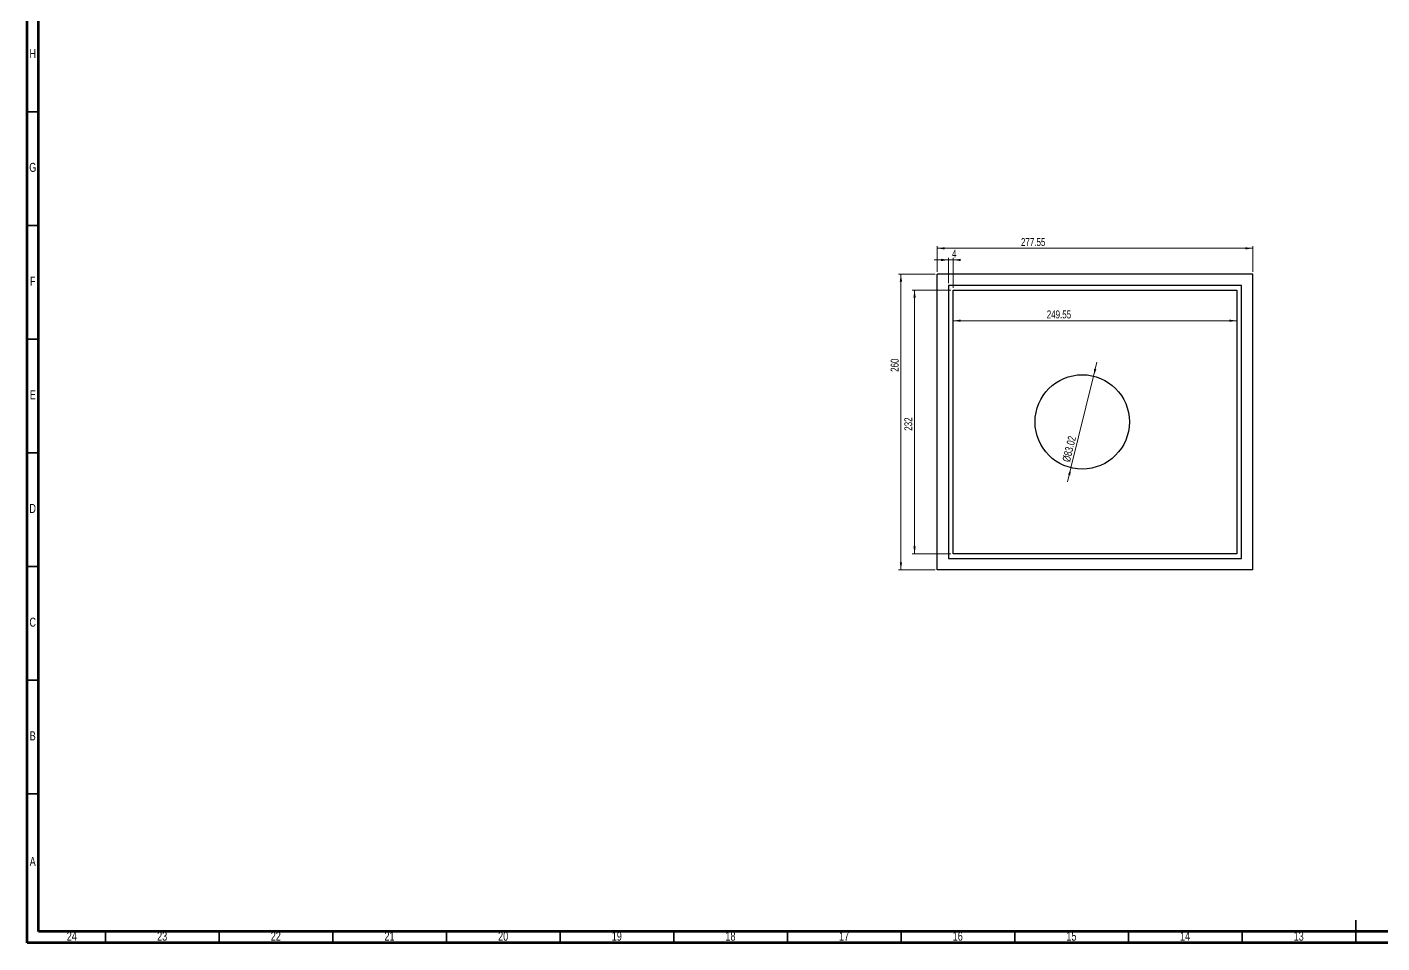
# Model space of a CAD drawing. Header units: millimetres. Extents: x 15 to 1184, y 5 to 836.
# Drawn here: x 15 to 611, y 5 to 408 of the extents above; entities that cross this region are included whole.
import ezdxf

# ---------------------------------------------------------------- set-up
doc = ezdxf.new("R2010")
doc.units = ezdxf.units.MM
doc.styles.add('SLDTEXTSTYLE0', font='TXT', dxfattribs={"width": 0.75})
doc.dimstyles.new('SLDDIMSTYLE0', dxfattribs={"dimtxt": 3.5, "dimasz": 3.302, "dimexe": 0, "dimexo": 0.0625, "dimgap": 0.875, "dimtad": 1, "dimlfac": 2, "dimrnd": 1e-09, "dimzin": 12, "dimdsep": 46, "dimtxsty": 'SLDTEXTSTYLE0', "dimsah": 1, "dimcen": 0, "dimadec": 0, "dimazin": 3, "dimtfac": 1, "dimtmove": 0, "dimatfit": 3, "dimfxl": 0, "dimfrac": 2, "dimtolj": 1, "dimtzin": 12, "dimarcsym": 0})
doc.dimstyles.new('SLDDIMSTYLE1', dxfattribs={"dimtxt": 3.5, "dimasz": 3.302, "dimexe": 0, "dimexo": 0.0625, "dimgap": 0.875, "dimtad": 1, "dimlfac": 2, "dimrnd": 1e-09, "dimzin": 12, "dimdsep": 46, "dimtxsty": 'SLDTEXTSTYLE0', "dimsah": 1, "dimcen": 0.09, "dimadec": 0, "dimazin": 3, "dimtfac": 1, "dimtofl": 0, "dimtmove": 0, "dimatfit": 3, "dimfxl": 0, "dimfrac": 2, "dimtolj": 1, "dimtzin": 12, "dimarcsym": 0})
doc.dimstyles.new('SLDDIMSTYLE2', dxfattribs={"dimtxt": 3.5, "dimasz": 3.302, "dimexe": 0, "dimexo": 0.0625, "dimgap": 0.875, "dimtad": 1, "dimlfac": 2, "dimrnd": 1e-09, "dimzin": 12, "dimdsep": 46, "dimtxsty": 'SLDTEXTSTYLE0', "dimsah": 1, "dimcen": 0.09, "dimadec": 0, "dimazin": 3, "dimtfac": 1, "dimtmove": 0, "dimatfit": 0, "dimfxl": 0, "dimfrac": 2, "dimtolj": 1, "dimtzin": 12, "dimarcsym": 0})

# ---------------------------------------------------------------- blocks, each defined once
blk = doc.blocks.new('_D_40')
at = {"color": 7, "linetype": 'Continuous', "lineweight": 18}
for p, q in [((420.41, 305.31), (414.06, 305.31)), ((420.41, 295.09), (420.41, 306.31)), ((420.41, 305.31), (422.41, 305.31)), ((422.41, 293.09), (422.41, 306.31)), ((422.41, 305.31), (424.49, 305.31))]:
    blk.add_line(p, q, dxfattribs=at)
for points in [[(420.41, 305.31), (417.11, 305.82), (417.11, 304.8)], [(422.41, 305.31), (425.71, 304.8), (425.71, 305.82)]]:
    blk.add_solid(points, dxfattribs=at)
at = {"color": 7, "linetype": 'Continuous', "lineweight": 18, "insert": (421.9, 309.82), "char_height": 3.5, "attachment_point": 1, "style": 'SLDTEXTSTYLE0'}
blk.add_mtext('4', dxfattribs=at)
blk = doc.blocks.new('_D_41')
at = {"color": 7, "linetype": 'Continuous', "lineweight": 18}
for p, q in [((484.15, 254.24), (485.66, 260.41)), ((484.15, 254.24), (474.23, 213.94)), ((474.23, 213.94), (472.71, 207.77))]:
    blk.add_line(p, q, dxfattribs=at)
for points in [[(484.15, 254.24), (485.43, 257.33), (484.44, 257.57)], [(474.23, 213.94), (472.94, 210.85), (473.93, 210.61)]]:
    blk.add_solid(points, dxfattribs=at)
at = {"color": 7, "linetype": 'Continuous', "lineweight": 18, "insert": (470.34, 217.02), "char_height": 3.5, "attachment_point": 1, "rotation": 76.17375, "style": 'SLDTEXTSTYLE0'}
blk.add_mtext('%%c83.02', dxfattribs=at)
blk = doc.blocks.new('_D_42')
at = {"color": 7, "linetype": 'Continuous', "lineweight": 18}
for p, q in [((422.41, 291.09), (422.41, 277.6)), ((547.19, 291.09), (547.19, 277.6)), ((422.41, 278.6), (547.19, 278.6))]:
    blk.add_line(p, q, dxfattribs=at)
for points in [[(422.41, 278.6), (425.71, 278.09), (425.71, 279.1)], [(547.19, 278.6), (543.88, 279.1), (543.88, 278.09)]]:
    blk.add_solid(points, dxfattribs=at)
at = {"color": 7, "linetype": 'Continuous', "lineweight": 18, "insert": (463.56, 283.11), "char_height": 3.5, "attachment_point": 1, "style": 'SLDTEXTSTYLE0'}
blk.add_mtext('249.55', dxfattribs=at)
blk = doc.blocks.new('_D_43')
at = {"color": 7, "linetype": 'Continuous', "lineweight": 18}
for p, q in [((421.41, 292.09), (404.41, 292.09)), ((405.41, 176.09), (405.41, 292.09)), ((421.41, 176.09), (404.41, 176.09))]:
    blk.add_line(p, q, dxfattribs=at)
for points in [[(405.41, 292.09), (404.9, 288.79), (405.92, 288.79)], [(405.41, 176.09), (405.92, 179.39), (404.9, 179.39)]]:
    blk.add_solid(points, dxfattribs=at)
at = {"color": 7, "linetype": 'Continuous', "lineweight": 18, "insert": (400.9, 230.21), "char_height": 3.5, "attachment_point": 1, "rotation": 90, "style": 'SLDTEXTSTYLE0'}
blk.add_mtext('232', dxfattribs=at)
blk = doc.blocks.new('_D_44')
at = {"color": 7, "linetype": 'Continuous', "lineweight": 18}
for p, q in [((414.41, 299.09), (398.41, 299.09)), ((399.41, 169.09), (399.41, 299.09)), ((414.41, 169.09), (398.41, 169.09))]:
    blk.add_line(p, q, dxfattribs=at)
for points in [[(399.41, 299.09), (398.9, 295.79), (399.92, 295.79)], [(399.41, 169.09), (399.92, 172.39), (398.9, 172.39)]]:
    blk.add_solid(points, dxfattribs=at)
at = {"color": 7, "linetype": 'Continuous', "lineweight": 18, "insert": (394.9, 256.1), "char_height": 3.5, "attachment_point": 1, "rotation": 90, "style": 'SLDTEXTSTYLE0'}
blk.add_mtext('260', dxfattribs=at)
blk = doc.blocks.new('_D_45')
at = {"color": 7, "linetype": 'Continuous', "lineweight": 18}
for p, q in [((415.41, 300.09), (415.41, 311.43)), ((554.19, 310.43), (415.41, 310.43)), ((554.19, 300.09), (554.19, 311.43))]:
    blk.add_line(p, q, dxfattribs=at)
for points in [[(415.41, 310.43), (418.71, 309.92), (418.71, 310.94)], [(554.19, 310.43), (550.88, 310.94), (550.88, 309.92)]]:
    blk.add_solid(points, dxfattribs=at)
at = {"color": 7, "linetype": 'Continuous', "lineweight": 18, "insert": (452.23, 314.94), "char_height": 3.5, "attachment_point": 1, "style": 'SLDTEXTSTYLE0'}
blk.add_mtext('277.55', dxfattribs=at)

msp = doc.modelspace()

# ---------------------------------------------------------------- linework, layer by layer
at = {"color": 7, "linetype": 'Continuous', "lineweight": 70}
for p, q in [((15, 5), (15, 836)), ((20, 10), (20, 831)), ((1179, 10), (20, 10)), ((1184, 5), (15, 5))]:
    msp.add_line(p, q, dxfattribs=at)
at = {"color": 7, "linetype": 'Continuous', "lineweight": 35}
for p, q in [((20, 370.5), (15, 370.5)), ((20, 320.5), (15, 320.5)), ((20, 270.5), (15, 270.5)), ((20, 220.5), (15, 220.5)), ((20, 170.5), (15, 170.5)), ((20, 120.5), (15, 120.5)), ((20, 70.5), (15, 70.5)), ((599.5, 5), (599.5, 15)), ((49.5, 10), (49.5, 5)), ((99.5, 10), (99.5, 5)), ((149.5, 10), (149.5, 5)), ((199.5, 10), (199.5, 5)), ((249.5, 10), (249.5, 5)), ((299.5, 10), (299.5, 5)), ((349.5, 10), (349.5, 5)), ((399.5, 10), (399.5, 5)), ((449.5, 10), (449.5, 5)), ((499.5, 10), (499.5, 5)), ((549.5, 10), (549.5, 5)), ((599.5, 10), (599.5, 5))]:
    msp.add_line(p, q, dxfattribs=at)
at = {"color": 7, "linetype": 'Continuous', "lineweight": 25}
for p, q in [((554.1855, 299.0891), (415.4105, 299.0891)), ((415.4105, 169.0891), (415.4105, 299.0891)), ((554.1855, 169.0891), (554.1855, 299.0891)), ((420.4105, 294.0891), (420.4105, 174.0891)), ((549.1855, 294.0891), (420.4105, 294.0891)), ((422.4105, 292.0891), (547.1855, 292.0891)), ((422.4105, 176.0891), (422.4105, 292.0891)), ((547.1855, 292.0891), (547.1855, 176.0891)), ((549.1855, 174.0891), (549.1855, 294.0891)), ((420.4105, 174.0891), (549.1855, 174.0891)), ((547.1855, 176.0891), (422.4105, 176.0891)), ((554.1855, 169.0891), (415.4105, 169.0891))]:
    msp.add_line(p, q, dxfattribs=at)
msp.add_circle((479.1855, 234.0891), 20.755, dxfattribs=at)

# ---------------------------------------------------------------- texts
at = {"color": 7, "linetype": 'Continuous', "lineweight": 0, "attachment_point": 2, "style": 'SLDTEXTSTYLE0'}
for s, insert, char_height in [('H', (17.4904, 398.0166), 3.9688), ('G', (17.4867, 348.0166), 3.9688), ('F', (17.4577, 298.0166), 3.9688), ('E', (17.5078, 248.0166), 3.9688), ('D', (17.4527, 198.0166), 3.9688), ('C', (17.4587, 148.0166), 3.9688), ('B', (17.4706, 98.0166), 3.9688), ('A', (17.4637, 42.7666), 3.9688), ('24', (34.6701, 9.9205), 3.96875), ('23', (74.4201, 9.9205), 3.96875), ('22', (124.4201, 9.9205), 3.96875), ('21', (174.4201, 9.9205), 3.96875), ('20', (224.4201, 9.9205), 3.96875), ('19', (274.4201, 9.9205), 3.96875), ('18', (324.4201, 9.9205), 3.96875), ('17', (374.4201, 9.9205), 3.96875), ('16', (424.4201, 9.9205), 3.96875), ('15', (474.4201, 9.9205), 3.96875), ('14', (524.4201, 9.9205), 3.96875), ('13', (574.4201, 9.9205), 3.96875)]:
    msp.add_mtext(s, dxfattribs=dict(at, insert=insert, char_height=char_height))

# ---------------------------------------------------------------- dimensions: what is measured, and where the dimension line sits
at = {"color": 7, "linetype": 'Continuous', "lineweight": 18}
for base, p1, p2, dimstyle, picture, middle in [((415.4105, 310.4299), (554.1855, 299.0891), (415.4105, 299.0891), 'SLDDIMSTYLE1', '_D_45', (459.3455, 310.4299)), ((422.4105, 305.3123), (420.4105, 294.0891), (422.4105, 292.0891), 'SLDDIMSTYLE2', '_D_40', (423.1959, 305.3123)), ((547.1855, 278.5966), (422.4105, 292.0891), (547.1855, 292.0891), 'SLDDIMSTYLE1', '_D_42', (470.6759, 278.5966))]:
    dim = msp.add_linear_dim(base=base, p1=p1, p2=p2, dimstyle=dimstyle, dxfattribs=at)
    dim.commit()
    dim.dimension.update_dxf_attribs({"geometry": picture, "text_midpoint": middle, "dimtype": 160})
for base, p1, p2, picture, middle in [((399.4105, 299.0891), (415.4105, 169.0891), (415.4105, 299.0891), '_D_44', (399.4105, 259.9823)), ((405.4105, 292.0891), (422.4105, 176.0891), (422.4105, 292.0891), '_D_43', (405.4105, 234.0891))]:
    dim = msp.add_linear_dim(base=base, p1=p1, p2=p2, angle=90, dimstyle='SLDDIMSTYLE1', dxfattribs=at)
    dim.commit()
    dim.dimension.update_dxf_attribs({"geometry": picture, "text_midpoint": middle, "dimtype": 160})
dim = msp.add_diameter_dim_2p(p1=(484.1455, 254.2427), p2=(474.2255, 213.9355), dimstyle='SLDDIMSTYLE0', dxfattribs=at)
dim.commit()
dim.dimension.update_dxf_attribs({"geometry": '_D_41', "text_midpoint": (479.8482, 236.7818), "dimtype": 163})

doc.saveas('drawing.dxf')
